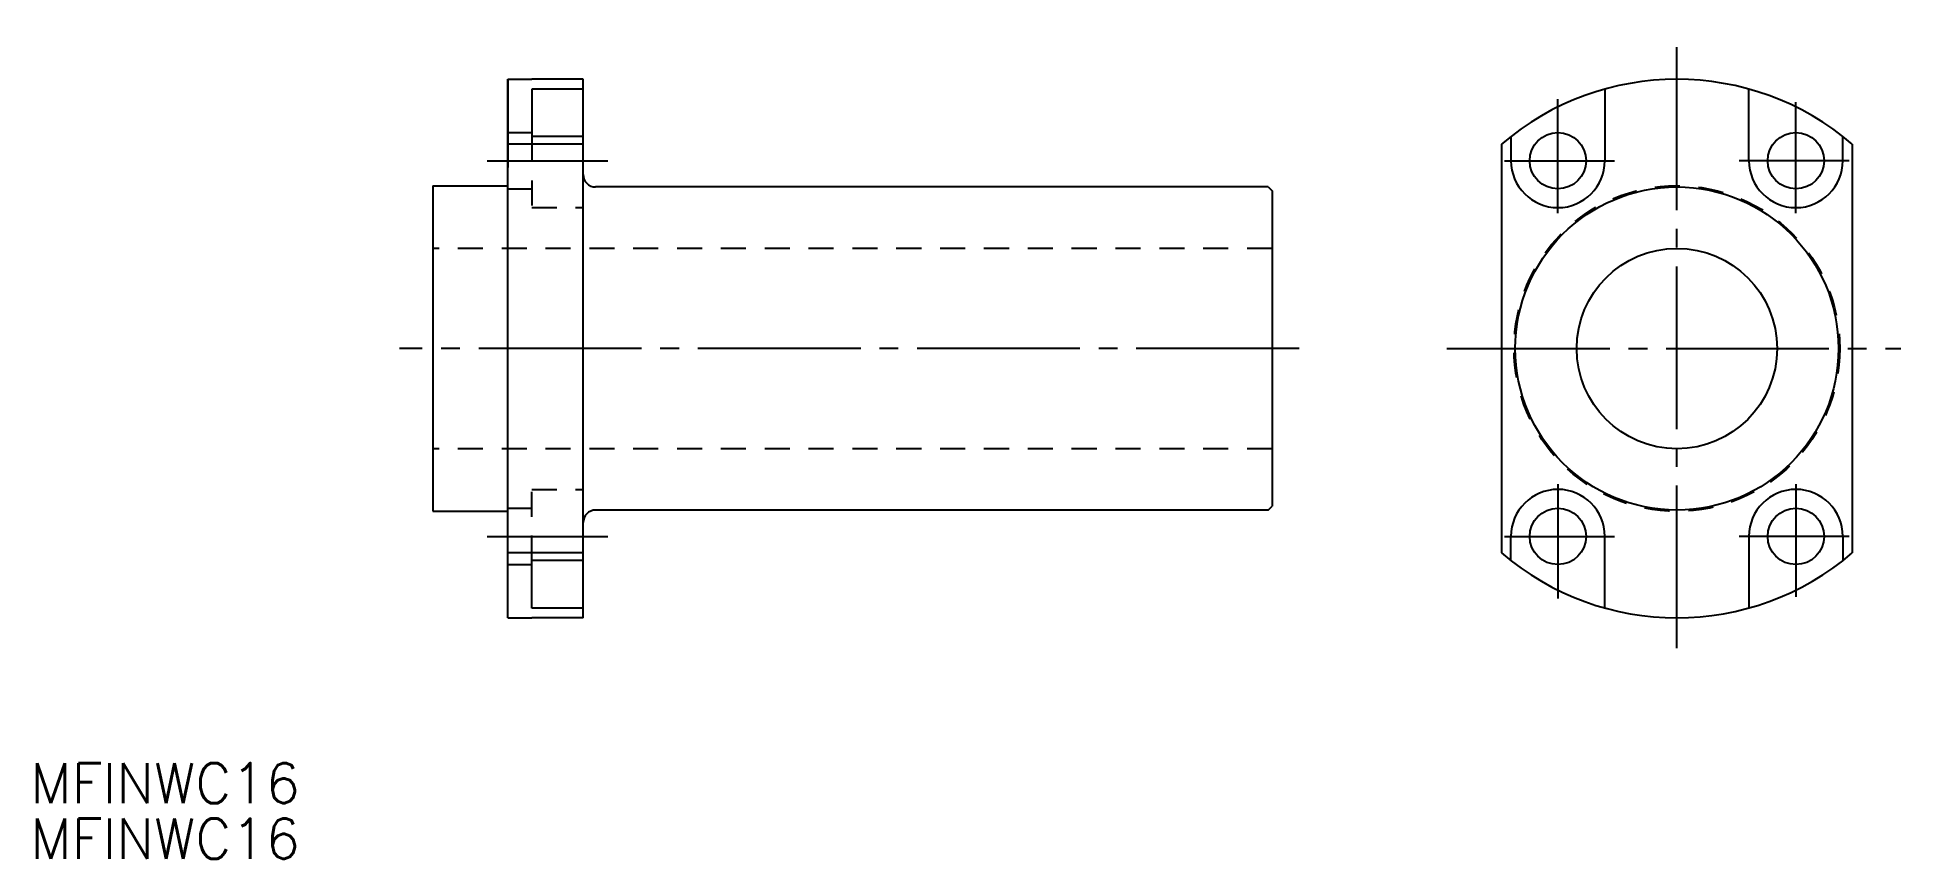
# Model space of a CAD drawing. Extents: x 80 to 229, y 139 to 205.
import ezdxf

# ---------------------------------------------------------------- set-up
doc = ezdxf.new("R2010")
doc.units = 0
doc.linetypes.add('CENTER', pattern=[17.5, 13, -1.5, 1.5, -1.5])
doc.linetypes.add('DASHED', pattern=[3.5, 2, -1.5])
doc.layers.get('0').update_dxf_attribs({"linetype": 'CONTINUOUS'})
doc.layers.add('CENTER', color=1, linetype='CENTER')
doc.layers.add('SIZE', color=7, linetype='CONTINUOUS')
doc.styles.get("Standard").update_dxf_attribs({"font": 'txt.shx', "bigfont": '@extfont2.shx'})

msp = doc.modelspace()

# ---------------------------------------------------------------- linework, layer by layer
at = {"color": 7, "linetype": 'CONTINUOUS'}
for p, q in [((117.64, 201.6), (117.64, 194.57)), ((117.64, 201.6), (119.54, 201.6)), ((117.64, 158.6), (117.64, 201.6)), ((123.64, 201.6), (119.54, 201.6)), ((123.64, 158.6), (123.64, 201.6)), ((123.64, 200.81), (119.54, 200.81)), ((119.54, 200.81), (119.54, 197.03)), ((205.21, 200.81), (205.21, 195.1)), ((216.71, 195.1), (216.71, 200.81)), ((123.64, 196.41), (117.64, 196.41)), ((196.96, 196.41), (196.96, 163.78)), ((197.71, 197.03), (197.71, 195.1)), ((224.21, 195.1), (224.21, 197.03)), ((224.96, 196.41), (224.96, 163.78)), ((111.64, 193.1), (111.64, 167.1)), ((111.64, 193.1), (117.64, 193.1)), ((178.34, 193), (124.64, 193)), ((178.34, 193), (178.64, 192.7)), ((178.64, 192.7), (178.64, 167.5)), ((111.64, 167.1), (117.64, 167.1)), ((178.34, 167.2), (124.64, 167.2)), ((178.34, 167.2), (178.64, 167.5)), ((123.64, 163.78), (117.64, 163.78)), ((197.71, 163.17), (197.71, 165.1)), ((205.21, 159.38), (205.21, 165.1)), ((216.71, 165.1), (216.71, 159.38)), ((224.21, 165.1), (224.21, 163.17)), ((119.54, 159.38), (119.54, 163.17)), ((123.64, 159.38), (119.54, 159.38)), ((117.64, 158.6), (119.54, 158.6)), ((117.64, 158.6), (119.54, 158.6)), ((123.64, 158.6), (119.54, 158.6))]:
    msp.add_line(p, q, dxfattribs=at)
at = {"color": 3, "linetype": 'DASHED'}
for p, q in [((117.64, 197.35), (119.54, 197.35)), ((119.54, 197.03), (119.54, 191.35)), ((117.64, 192.85), (119.54, 192.85)), ((119.54, 191.35), (123.64, 191.35)), ((178.64, 188.1), (111.64, 188.1)), ((178.64, 172.1), (111.64, 172.1)), ((119.54, 168.85), (123.64, 168.85)), ((119.54, 163.17), (119.54, 168.85)), ((119.54, 163.17), (119.54, 168.85)), ((117.64, 167.35), (119.54, 167.35)), ((117.64, 162.85), (119.54, 162.85))]:
    msp.add_line(p, q, dxfattribs=at)
at = {"color": 7, "linetype": 'CONTINUOUS'}
for centre, radius in [((201.46, 195.1), 2.25), ((220.46, 195.1), 2.25), ((210.96, 180.1), 8), ((201.46, 165.1), 2.25), ((220.46, 165.1), 2.25)]:
    msp.add_circle(centre, radius, dxfattribs=at)
at = {"color": 3, "linetype": 'DASHED'}
msp.add_circle((210.96, 180.1), 13, dxfattribs=at)
at = {"color": 7, "linetype": 'CONTINUOUS'}
for centre, radius, start, end in [((210.96, 180.1), 21.5, 49.3707, 130.6293), ((201.46, 195.1), 3.75, 180, 0), ((220.46, 195.1), 3.75, 180, 0), ((124.64, 194), 1, 180, 270), ((201.46, 165.1), 3.75, 0, 180), ((220.46, 165.1), 3.75, 0, 180), ((124.64, 166.2), 1, 90, 180), ((210.96, 180.1), 21.5, 229.3707, 310.6293)]:
    msp.add_arc(centre, radius, start, end, dxfattribs=at)
at = {"layer": 'CENTER', "color": 1, "linetype": 'CENTER'}
for p, q in [((210.96, 156.16), (210.96, 204.96)), ((201.46, 190.92), (201.46, 200.02)), ((220.46, 190.92), (220.46, 199.77)), ((115.98, 195.1), (125.61, 195.1)), ((197.2, 195.1), (205.99, 195.1)), ((224.72, 195.1), (215.92, 195.1)), ((180.8, 180.1), (108.98, 180.1)), ((192.6, 180.1), (228.83, 180.1)), ((201.46, 169.28), (201.46, 160.14)), ((220.46, 169.28), (220.46, 160.27)), ((115.98, 165.1), (125.61, 165.1)), ((197.2, 165.1), (205.99, 165.1)), ((224.72, 165.1), (215.92, 165.1))]:
    msp.add_line(p, q, dxfattribs=at)
at = {"layer": 'SIZE', "color": 7, "linetype": 'CONTINUOUS'}
for p, q in [((123.64, 197.03), (119.54, 197.03)), ((123.64, 163.17), (119.54, 163.17))]:
    msp.add_line(p, q, dxfattribs=at)
msp.add_circle((210.96, 180.1), 12.9, dxfattribs=at)

# ---------------------------------------------------------------- texts
at = {"color": 7, "linetype": 'CONTINUOUS'}
for p in [(79.51, 143.79), (79.51, 139.36)]:
    msp.add_text('MFINWC16', height=3.2, dxfattribs=at).set_placement(p)

doc.saveas('drawing.dxf')
